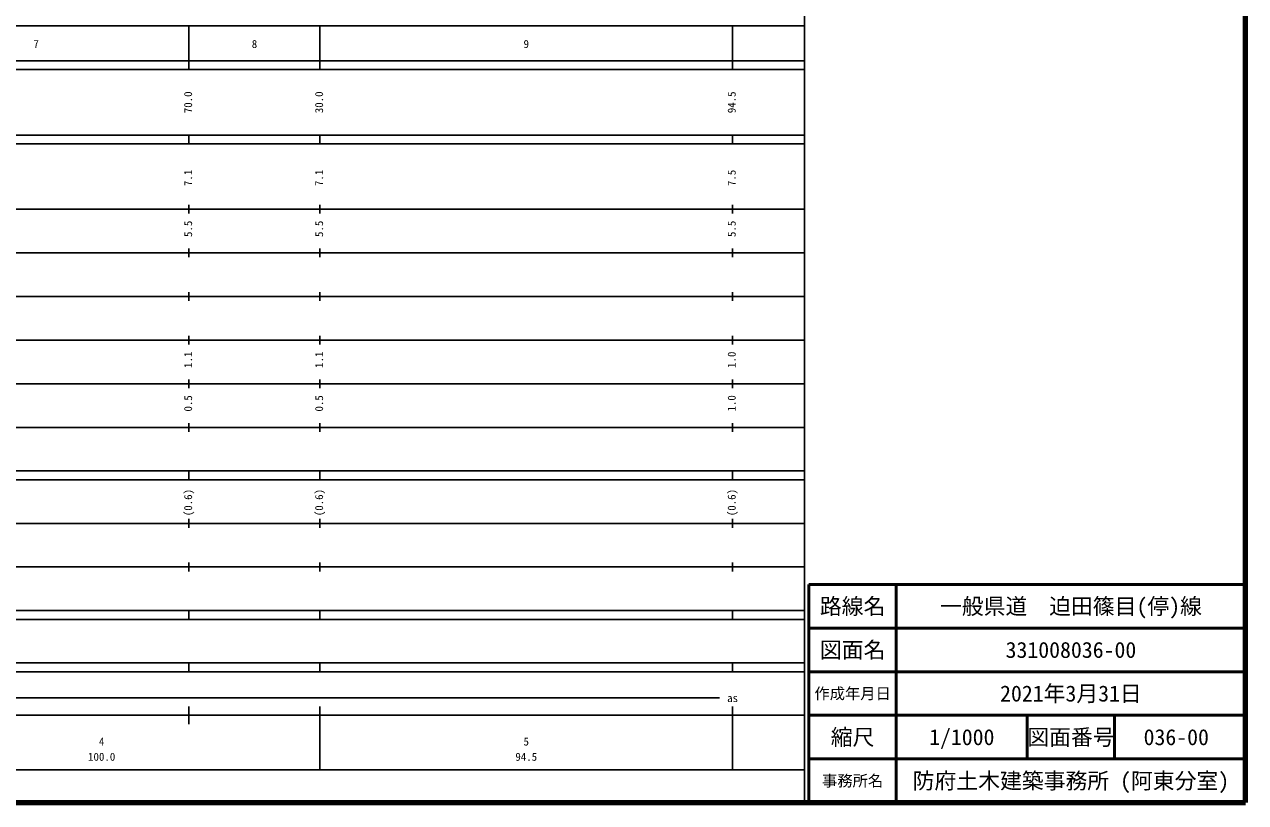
# Model space of a CAD drawing. Units: millimetres on the paper, enlarged 1000 times. Extents: x 40000 to 680000, y 20000 to 380000.
# Drawn here: x 400311 to 680000, y 20000 to 198357 of the extents above; entities that cross this region are included whole.
import ezdxf
from ezdxf.enums import TextEntityAlignment as Align

# ---------------------------------------------------------------- set-up
doc = ezdxf.new("R2010")
doc.units = ezdxf.units.MM
doc.header["$LTSCALE"] = 1000
for name, color, linetype, lineweight in [('M-TTL', 2, 'Continuous', 140), ('M-TTL-BAND', 7, 'Continuous', 25), ('M-TTL-FRAM', 2, 'Continuous', 50), ('M-TTL-LINE', 7, 'Continuous', 50)]:
    doc.layers.add(name, color=color, linetype=linetype, lineweight=lineweight)
doc.layers.add('M-TTL-TXT', color=7, linetype='Continuous')
doc.styles.add('ＭＳ ゴシック', font='')
doc.styles.get('ＭＳ ゴシック').set_extended_font_data('MS Gothic')

msp = doc.modelspace()

# ---------------------------------------------------------------- linework, layer by layer
at = {"layer": 'M-TTL'}
for p, q in [((680000, 20000), (680000, 380000)), ((40000, 20000), (680000, 20000))]:
    msp.add_line(p, q, dxfattribs=at)
at = {"layer": 'M-TTL-BAND'}
for p, q in [((579000, 20000), (579000, 370000)), ((68000, 198000), (579000, 198000)), ((438000, 188000), (438000, 198000)), ((468000, 188000), (468000, 198000)), ((562500, 188000), (562500, 198000)), ((40000, 190000), (579000, 190000)), ((40000, 188000), (579000, 188000)), ((40000, 173000), (579000, 173000)), ((40000, 171000), (579000, 171000)), ((438000, 171000), (438000, 173000)), ((468000, 171000), (468000, 173000)), ((562500, 171000), (562500, 173000)), ((438000, 155000), (438000, 157000)), ((468000, 155000), (468000, 157000)), ((562500, 155000), (562500, 157000)), ((40000, 156000), (579000, 156000)), ((46000, 146000), (579000, 146000)), ((438000, 145000), (438000, 147000)), ((468000, 145000), (468000, 147000)), ((562500, 145000), (562500, 147000)), ((52000, 136000), (579000, 136000)), ((438000, 135000), (438000, 137000)), ((468000, 135000), (468000, 137000)), ((562500, 135000), (562500, 137000)), ((46000, 126000), (579000, 126000)), ((438000, 125000), (438000, 127000)), ((468000, 125000), (468000, 127000)), ((562500, 125000), (562500, 127000)), ((52000, 116000), (579000, 116000)), ((438000, 115000), (438000, 117000)), ((468000, 115000), (468000, 117000)), ((562500, 115000), (562500, 117000)), ((438000, 105000), (438000, 107000)), ((468000, 105000), (468000, 107000)), ((562500, 105000), (562500, 107000)), ((46000, 106000), (579000, 106000)), ((40000, 96000), (579000, 96000)), ((438000, 94000), (438000, 96000)), ((468000, 94000), (468000, 96000)), ((562500, 94000), (562500, 96000)), ((40000, 94000), (579000, 94000)), ((49000, 84000), (579000, 84000)), ((438000, 83000), (438000, 85000)), ((468000, 83000), (468000, 85000)), ((562500, 83000), (562500, 85000)), ((40000, 74000), (579000, 74000)), ((438000, 73000), (438000, 75000)), ((468000, 73000), (468000, 75000)), ((562500, 73000), (562500, 75000)), ((40000, 64000), (579000, 64000)), ((40000, 62000), (579000, 62000)), ((438000, 62000), (438000, 64000)), ((468000, 62000), (468000, 64000)), ((562500, 62000), (562500, 64000)), ((40000, 52000), (579000, 52000)), ((438000, 50000), (438000, 52000)), ((468000, 50000), (468000, 52000)), ((562500, 50000), (562500, 52000)), ((40000, 50000), (579000, 50000)), ((71000, 44000), (559500, 44000)), ((438000, 38000), (438000, 42000)), ((468000, 27500), (468000, 42000)), ((562500, 27500), (562500, 42000)), ((40000, 40000), (579000, 40000)), ((68000, 27500), (579000, 27500))]:
    msp.add_line(p, q, dxfattribs=at)
at = {"layer": 'M-TTL-FRAM'}
for p, q in [((680000, 70000), (580000, 70000)), ((580000, 70000), (580000, 20000))]:
    msp.add_line(p, q, dxfattribs=at)
at = {"layer": 'M-TTL-LINE'}
for p, q in [((600000, 70000), (600000, 20000)), ((680000, 60000), (580000, 60000)), ((680000, 50000), (580000, 50000)), ((680000, 40000), (580000, 40000)), ((630000, 40000), (630000, 30000)), ((650000, 40000), (650000, 30000)), ((680000, 30000), (580000, 30000))]:
    msp.add_line(p, q, dxfattribs=at)

# ---------------------------------------------------------------- texts
at = {"layer": 'M-TTL-BAND', "style": 'ＭＳ ゴシック'}
for s, p in [('7', (403000, 192405)), ('8', (453000, 192405)), ('9', (515250, 192405)), ('as', (562500, 42500)), ('4', (418000, 32523)), ('5', (515250, 32523)), ('100.0', (418000, 29033)), ('94.5', (515250, 29033))]:
    msp.add_text(s, height=1833, dxfattribs=at).set_placement(p, align=Align.BOTTOM_CENTER)
for s, p in [('70.0', (439266, 180500)), ('30.0', (469266, 180500)), ('94.5', (563766, 180500)), ('7.1', (439266, 163174)), ('7.1', (469266, 163174)), ('7.5', (563766, 163174)), ('5.5', (439266, 151500)), ('5.5', (469266, 151500)), ('5.5', (563766, 151500)), ('1.1', (439266, 121500)), ('1.1', (469266, 121500)), ('1.0', (563766, 121500)), ('0.5', (439266, 111500)), ('0.5', (469266, 111500)), ('1.0', (563766, 111500)), ('(0.6)', (439266, 88764)), ('(0.6)', (469266, 88764)), ('(0.6)', (563766, 88764))]:
    msp.add_text(s, height=1833, rotation=90, dxfattribs=at).set_placement(p, align=Align.BOTTOM_CENTER)
at = {"layer": 'M-TTL-TXT', "style": 'ＭＳ ゴシック'}
for s, height, p in [('路線名', 3666, (590000, 65000)), ('路線名', 3666, (590000, 65000)), ('一般県道\u3000迫田篠目(停)線', 3666, (640000, 65000)), ('図面名', 3666, (590000, 55000)), ('図面名', 3666, (590000, 55000)), ('331008036-00', 3666, (640000, 55000)), ('作成年月日', 2566, (590000, 45000)), ('作成年月日', 2566, (590000, 45000)), ('2021年3月31日', 3666, (640000, 45000)), ('縮尺', 3666, (590000, 35000)), ('縮尺', 3666, (590000, 35000)), ('1/1000', 3666, (615000, 35000)), ('図面番号', 3666, (640000, 35000)), ('図面番号', 3666, (640000, 35000)), ('036-00', 3666, (664125, 35000)), ('事務所名', 2566, (590000, 25000)), ('事務所名', 2566, (590000, 25000)), ('防府土木建築事務所 (阿東分室)', 3666, (640000, 25000))]:
    msp.add_text(s, height=height, dxfattribs=at).set_placement(p, align=Align.MIDDLE_CENTER)

doc.saveas('drawing.dxf')
